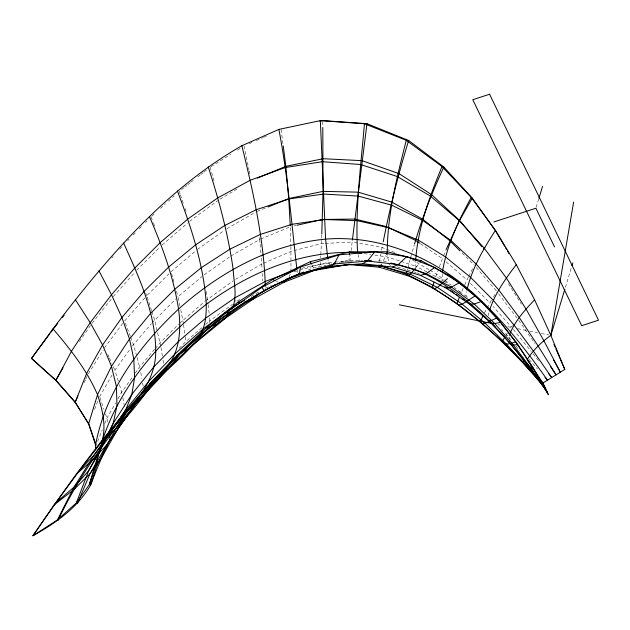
<?xml version="1.0" encoding="UTF-8"?>
<svg xmlns="http://www.w3.org/2000/svg" width="630" height="630" viewBox="0 0 630 630"><rect width="100%" height="100%" fill="white"/><g stroke="black" fill="none" stroke-linecap="round" stroke-linejoin="round"><path stroke-width="0.47" stroke-dasharray="3.15 2.36" d="M290.997 271.735L290.902 246.629M348.863 261.828L349.319 255.536M426.849 271.861L415.469 266.104L415.619 261.568M321.757 234.919L320.788 254.874M320.371 262.387L320.26 264.261L318.583 268.12M320.631 257.694L320.733 255.811M442.252 273.704L442.063 281.114M349.831 261.418L350.524 255.599M351.099 250.74L352.146 242.007L382.064 247.472L385.71 248.921M467.444 297.384L466.011 296.132L466.704 291.659M379.449 261.371L380.843 253.953M381.536 250.252L382.638 244.621M488.297 315.575L488.974 312.724M407.295 270.514L407.76 268.695M407.996 267.781L410.327 258.694M410.855 256.859L414.264 244.952M536.169 207.325L538.642 199.174M565.409 287.375L571.686 266.671M435.81 276.846L438.008 270.538M439.346 266.876L443.11 256.835M94.539 409.39L97.8 401.247M97.603 441.496L102.257 429.857M104.761 423.588L106.911 418.218L115.55 403.027M443.481 255.945L445.717 250.567M463.137 288.398L461.223 292.674L454.317 287.477M464.656 284.973L468.248 277.263M84.16 382.615L85.404 379.937M85.814 379.047L87.058 376.378M378.331 260.899L383.229 261.017L385.969 255.158M209.073 322.466L209.948 320.717L232.533 304.266M468.681 276.405L473.453 266.947M288.997 276.672L290.194 274.294M484.391 313L486.683 308.771M487.14 307.92L491.361 300.4M117.944 398.806L121.779 392.057L133.001 376.267M99.611 396.719L112.022 375.157M493.337 297.132L496.29 292.241M88.389 373.771L103.178 349.926M507.323 333.175L506.299 334.695L511.528 340.334M79.349 341.578L90.436 325.584M135.245 373.11L139.734 366.794L154.633 349.256M118.33 381.118L114.88 370.18L130.064 349.154M132.316 346.043L151.397 323.631M512.529 325.592L511.41 327.112L493.148 306.519M122.779 323.395L104.706 347.453L105.879 350.075M416.241 267.151L419.517 262.836M92.145 323.229L112.014 298.124M155.256 348.524L160.225 342.673L178.794 324.119M152.043 322.883L175.951 298.777M144.837 297.895L124.527 321.064L130.355 336.381M113.219 296.604L134.788 272.388M111.841 258.017L113.156 256.552M119.708 249.252L121.677 247.055M127.701 240.613L129.071 239.219M133.19 235.029L135.253 232.935M139.372 228.745L141.427 226.65M145.546 222.461L146.916 221.067M179.133 348.319L185.866 341.499L202.655 327.017M179.479 323.434L204.577 301.62M136.749 270.191L160.044 247.07M151.578 310.606L146.743 295.722L169.005 273.782M151.759 216.216L155.374 212.94M160.429 208.357L165.485 203.766M168.375 201.143L174.156 195.906M162.099 245.031L187.283 223.256M205.569 324.497L209.948 320.717L209.538 316.953M205.325 300.982L233.139 280.862M171.092 271.719L196.032 250.638M179.975 306.038L178.022 296.738L201.962 276.578M183.858 187.693L179.211 191.315L180.148 194.048M184.637 187.094L186.96 185.283M187.732 184.677L190.055 182.873M190.835 182.267L193.158 180.456M197.804 176.841L200.127 175.03M200.907 174.423L203.23 172.62M204.002 172.014L208.656 168.391M189.504 221.343L217.649 200.757M197.497 249.401L224.359 230.336M204.262 274.759L229.958 256.638M211.026 166.674L230.824 154.279M237.423 150.145L240.723 148.081M239.739 299.518L235.644 301.998L235.494 300.108M220.059 199.112L238.581 188.165M235.62 279.303L261.773 264.009L261.214 257.402M251.079 296.423L260.284 291.084M226.784 228.729L255.449 212.255M230.761 256.071L259.71 239.455L259.473 237.549M249.323 143.664L251.976 142.49M256.386 140.529L262.576 137.789M263.458 137.403L267.868 135.442M263.545 263.245L291.036 251.362L321.418 243.613L324.293 243.464M308.109 270.152L313.425 267.907L325.899 265.191M265.309 288.17L271.506 285.563M260.607 239.085L290.343 226.761L290.879 245.684M257.197 211.404L266.199 207.727M293.832 271.892L298.549 270.53M299.494 270.254L320.26 264.261L331.711 263.159M294.108 225.902L295.99 225.469M301.707 268.317L328.506 262.411L334.309 262.104M339.326 262.269L348.918 260.182L362.644 260.521M341.247 262.245L344.106 261.97M325.253 243.416L352.146 242.007M335.278 262.056L343.972 261.6M344.941 261.552L352.674 261.143M364.321 253.591L371.031 254.575M374.858 255.142L387.324 256.969L400.034 261.096M498.109 324.741L500.031 325.127M507.701 326.671L511.536 327.442M517.71 328.695L526.231 330.411M529.751 331.12L537.595 332.703M541.383 333.467L548.958 334.995M383.229 261.017L387.986 262.277M397.451 266.931L410.461 270.861M414.178 271.987L416.036 272.546M400.94 261.387L415.469 266.104M386.623 249.283L395.734 252.898M416.973 272.822L419.556 274.082M276.507 281.382L278.074 282.145M427.731 272.302L443.355 280.507M411.973 259.662L429.258 269.837M430.077 270.325L436.669 274.2L444.339 279.972M420.446 243.692L442.362 258.631M444.166 281.067L449.017 284.413M459.538 291.666L466.011 296.132M390.482 265.45L389.08 264.403L387.293 255.095M445.111 280.555L451.245 285.169M446.087 261.844L466.948 279.846M462.073 252.961L474.327 265.222M470.421 283.327L489.88 302.849M501.441 329.403L502.756 330.781M505.386 333.546L509.898 338.515M529.106 359.407L537.359 368.723M476.193 267.404L496.164 290.698M513.269 329.388L531.248 351.406M516.049 346.091L519.734 350.634M533.074 353.706L539.682 362.171M498.566 293.769L516.986 317.969M518.703 320.347L534.925 343.507M508.449 283.752L521.356 304.077M330.364 265.387L328.506 262.411L328.01 259.694M311.874 264.797L313.425 267.907M107.84 354.446L109.014 357.068M109.407 357.942L111.754 363.187M113.321 366.684L114.88 370.18M151.035 216.877L153.177 222.327M153.531 223.233L155.319 227.776M145.672 292.981L146.743 295.722M130.694 337.278L133.434 344.484L136.844 356.564M180.456 194.953L183.889 204.963M185.141 208.601L186.071 211.334M99.91 397.609L103.871 409.256M105.391 413.737L106.911 418.218L107.785 423.888M151.885 311.535L154.602 319.906L160.847 346.555M119.48 384.765L122.133 393.963M137.112 357.493L140.073 368.715M210.2 167.186L214.578 182.936M171.604 273.577L174.171 282.839M176.479 291.178L178.022 296.738M297.116 270.207L297.691 272.719M358.013 254.418L359.447 260.788M180.763 309.763L183.432 323.733M244.023 146.01L249.015 170.1M249.22 171.069L249.819 173.959M122.826 397.782L124.386 406.366M140.758 372.558L141.781 378.331M142.632 383.142L143.482 387.946M206.254 291.477L208.081 303.786M160.996 347.524L162.398 356.249M163.02 360.132L163.635 364.006M183.558 324.67L185.094 335.892M185.228 336.822L185.866 341.499M281.122 129.567L283.24 146.01M208.191 304.723L209.121 313.197M259.71 239.455L260.025 243.235M260.103 244.18L261.135 256.457M261.773 264.009L262.009 269.656M262.167 273.42L262.482 280.948M322.725 121.582L322.796 126.472"/><path stroke-width="0.94" d="M265.348 286.233C263.805 238.668 253.102 191.788 241.881 145.711L278.877 129.402L320.339 120.637L364.439 123.756L406.271 140.301L442.016 166.533L471.24 197.45L495.448 230.375L516.277 264.655L534.594 299.825L550.848 335.38L564.795 369.432L542.966 383.016L541.642 381.615M415.65 260.655C417.84 227.91 429.636 196.623 442.016 166.533M321.796 233.95L323.032 191.362L322.812 127.449M349.398 254.607L349.642 251.811L387.537 251.803L421.155 260.67L450.237 275.995L475.406 295.706L496.968 317.937L515.765 341.822L532.649 367.243L548.384 394.656L542.966 383.016L527.656 360.517M442.339 272.751C446.402 245.96 458.388 221.051 471.24 197.45M364.439 123.756C360.825 166.564 355.036 209.57 357.612 252.598L361.447 253.166M352.375 240.093L366.967 123.677L322.71 120.606L319.875 121.22M466.988 289.871C472.027 268.286 483.501 248.818 495.448 230.375M527.113 359.714C533.114 350.012 541.627 341.988 550.848 335.38L573.639 202.065M548.384 394.656L533.515 368.684L517.781 344.736L500.566 322.324L481.249 301.479L459.309 282.768L434.661 267.459L406.744 256.623L374.811 251.787L339.074 254.843L300.589 266.97L299.25 273.908C246.424 295.62 200.175 331.065 161.343 372.59C113.88 423.132 72.001 478.587 32.917 535.768C55.464 523.176 77.506 507.93 90.602 485.045C100.233 460.081 110.494 435.283 125.598 413.036L127.276 410.689M383.221 241.77C389.915 207.593 398.428 173.786 408.657 140.498L366.967 123.677M489.423 310.826C494.747 293.675 505.473 278.775 516.277 264.655M406.271 140.301C396.9 177.55 386.993 215.491 387.277 254.158M407.067 271.42L406.366 274.152L407.681 275.68C462.428 299.187 505.032 342.547 544.367 386.032L538.059 377.646M95.61 449.867L95.555 445.024C105.541 391.325 139.451 345.728 178.534 309.07C219.508 272.396 270.128 244.393 325.584 239.116C377.527 235.069 427.786 255.032 467.263 288.075C498.472 314.591 523.979 346.87 547.509 380.189L544.974 377.323M99.981 449.182L95.768 465.373L89.295 484.698L76.348 502.937L57.377 519.971L32.917 535.768L54.259 504.748L76.435 473.973L99.375 443.772L123.693 413.69L149.712 383.812L177.093 355.084L205.994 327.986L237.589 302.416L272.577 279.46L310.322 261.678L349.642 251.811M101.469 443.473C118.92 386.781 160.335 340.413 206.286 304.353C249.787 272.168 302.699 249.897 357.612 252.598M99.469 450.631L89.295 484.698M101.454 443.229C106.816 427.282 102.588 410.138 97.532 394.687C86.893 370.133 70.269 349.004 52.975 328.836C106.1 258.922 164.713 189.882 241.881 145.711M414.524 244.03C422.226 217.626 432.172 191.929 443.851 167.029L408.657 140.498M538.918 198.269L542.493 186.488M550.848 335.38L564.842 289.257M571.977 265.726L572.827 262.907M95.555 445.024L88.625 423.88L97.532 394.687L111.494 366.29L129.489 339.011L150.767 313.189L174.817 289.249L201.293 267.695L229.903 249.165L260.3 234.423L292.06 224.288L324.576 219.523L357.037 220.642L388.497 227.666L418.162 240.061L445.56 256.953L470.578 277.35L493.345 300.352L514.151 325.182L533.413 351.123L551.699 377.575L548.698 373.724M90.602 485.045L96.847 465.554L110.1 439.008L109.234 433.338M434.101 282.122L432.393 287.406L434.18 288.705L437.456 287.414L447.473 278.641M509.308 335.239C514.513 321.528 524.633 310.307 534.594 299.825M76.348 502.937L88.633 470.791L105.454 439.701L113.258 423.234L131.883 394.309L153.854 366.865L178.629 341.271L205.774 318.055L234.872 297.856L265.458 281.382L296.021 269.711M459.42 297.242L456.9 303.636L481.974 323.34L485.163 323.292L496.968 317.937M88.625 423.88L75.238 402.216L86.704 373.283L102.58 344.949L121.897 317.544L144.042 291.438L168.675 267.033L195.647 244.802L224.871 225.398L256.174 209.735L289.264 198.907L323.631 194.056L358.226 196.095L391.671 205.167L422.754 220.429L450.907 240.479L476.13 264.002L498.771 289.965L519.27 317.544L538.146 346.043L556.069 374.858L550.667 366.81M446.095 249.669L459.561 220.468L472.311 198.135L443.851 167.029M77.545 503.338L89.94 473.799L106.478 445.284L135.891 403.365L156.673 378.189L176.179 357.84M96.169 445.079L88.751 423.88L75.064 402.224L77.962 395.986M386.363 254.315L387.537 251.803M483.123 315.638L480.154 321.796L502.204 341.405L523.12 361.974L536.351 376M125.598 413.036L117.503 429.644L102.036 456.876L89.94 473.799L73.718 489.707L54.259 504.748M157.492 376.519L156.673 378.189C139.884 401.877 121.716 425.045 99.375 443.772M139.262 396.514L135.891 403.365L106.478 445.284L92.555 460.01L76.435 473.973M57.377 519.971L74.025 487.116L94.098 455.073L116.77 423.848L125.819 409.697L149.16 380.937L175.101 353.761L203.309 328.75L233.502 306.613L244.385 300.305M58.11 520.27C83.436 466.176 120.96 418.871 161.382 375.315C195.363 340.397 232.572 307.975 275.523 284.532M381.481 264.324L379.213 267.199L349.114 264.584L318.252 268.892L283.823 282.35L253.11 299.187L216.09 324.6L212.42 325.828M75.238 402.216L55.952 380.307L71.466 351.272L90.216 322.678L111.478 294.777L134.836 267.994L160.178 242.66L187.756 219.075L217.775 197.883L250.26 180.219L285.209 167.556L322.442 161.689L360.573 164.509L397.199 176.494L430.29 196.001L459.175 220.539L484.273 248.22L506.331 277.956L526.011 308.999L543.84 340.657L560.346 372.196L553.368 359.565M339.074 254.843L334.152 263.978L330.829 266.128L298.077 274.397L285.681 279.61M75.064 402.224L55.747 380.339L62.984 367.825M232.013 309.133C237.746 296.809 233.793 282.209 233.132 269.152C228.178 234.328 219.051 200.245 208.207 166.832M504.764 337.207L502.204 341.405L503.748 343.295L506.41 344.09L510.324 343.657L515.765 341.822M483.738 248.929L484.824 247.306M52.975 328.836L31.5 358.399L55.747 380.339M49.935 333.609L31.5 358.399L55.952 380.307M51.093 332.057L53.392 328.962M390.836 263.033L414.603 269.317L415.698 267.876M420.06 262.111L421.155 260.67M317.331 269.199C275.05 280.445 237.872 304.739 204.27 332.081C188.417 351.406 169.651 368.755 149.712 383.812M53.991 328.198L57.582 323.615M62.362 317.496L64.15 315.205M374.811 251.787L367.447 261.017L362.581 263.742L330.829 266.128M132.221 404.791C152.578 380.307 175.156 357.785 198.875 336.57C205.742 327.301 206.254 315.441 206.286 304.353C203.844 265.143 191.229 227.438 177.416 190.953M105.304 437.196C126.055 411.28 155.98 387.072 155.744 350.941C155.46 312.748 139.08 277.231 123.63 243.093M230.651 311.771L224.193 319.268L187.874 349.13L177.093 355.084M524.286 360.628L523.12 361.974L524.412 364.353L545.674 388.828C510.576 341.05 470.815 292.611 414.603 269.317M413.989 270.01L410.295 274.176L407.681 275.68L379.213 267.199L378.756 265.072L406.366 274.152L432.393 287.406L458.829 304.975L462.255 304.219L475.406 295.706M161.343 372.59C179.668 357.171 181.613 331.238 178.534 309.07C173.636 276.932 162.162 246.298 149.46 216.531M80.144 469.641L94.098 455.073L105.454 439.701L125.819 409.697L131.883 394.309L134.599 377.449L133.796 359.013L129.489 339.011L121.897 317.544L111.478 294.777L98.981 270.9M258.481 293.753L253.11 299.187L246.291 302.03L244.361 302.116M406.744 256.623L398.247 264.576L392.592 267.025L362.581 263.742M187.543 347.13L179.542 354.328L171.368 365.55L136.576 402.783L123.693 413.69M189 345.823L204.27 332.081M192.378 341.767L225.493 313.173L261.71 287.445L300.589 266.97M55.999 502.622L74.025 487.116L88.633 470.791L98.721 453.403L113.258 423.234L116.991 405.531L116.393 386.529L111.494 366.29L102.58 344.949L90.216 322.678L75.348 299.715M287.792 279.043L283.823 282.35L280.515 282.468M434.661 267.459L426.203 273.633L420.454 275.373L392.592 267.025M459.309 282.768L451.45 287.123L446.056 288.005L420.454 275.373M286.839 279.153L303.676 272.034M257.434 178.117L285.847 166.32L323.269 158.713L362.077 160.666L398.995 173.612L431.605 194.646L459.561 220.468L481.832 246.677M298.077 274.397L334.152 263.978L367.447 261.017L398.247 264.576L426.203 273.633L451.45 287.123L474.217 304.07L494.731 323.56L513.356 344.957L530.586 367.825L547.053 391.797L529.106 367.203L510.324 343.657L488.628 320.245L495.314 327.175M268.002 206.994L288.721 198.552L323.032 191.362L358.116 192.15L391.797 202.096L422.478 219.067L449.82 240.699L460.034 250.921M481.249 301.479L474.217 304.07L469.452 304.117L444.788 286.973M205.994 327.986L210.585 326.442M493.881 221.965L535.894 208.231L554.534 246.897M225.493 313.173L230.517 311.661M296.935 225.257L322.363 219.46L354.863 219.059L386.308 226.58L415.579 240.369L419.635 243.133M333.569 263.521L335.491 263.104M500.566 322.324L494.731 323.56L490.778 322.906L467.421 302.14M316.008 270.183L348.784 264.285L380.614 265.97L410.295 274.176L437.456 287.414L462.255 304.219L485.163 323.292L506.41 344.09L526.397 366.117L529.106 367.203L532.649 367.243M517.781 344.736L513.356 344.957L510.316 343.689L509.095 341.688M237.589 302.416L241.455 302.243M364.605 260.568L371.464 260.733M399.333 304.81L491.4 323.387M533.515 368.684L530.586 367.825L527.79 364.518M272.577 279.46L274.932 280.61M445.26 287.028L448.442 289.17M450.828 290.776L454.009 292.918M456.396 294.525L457.986 295.596M462.766 298.801L464.357 299.872M468.933 303.353L481.328 313.992M483.517 315.866L485.706 317.74M499.999 332.018L504.008 336.176M261.71 287.445L264.198 290.296M522.231 357.257L523.459 358.738M531.744 369.259L532.893 370.786M472.311 198.135L495.716 231.139M496.212 231.974L504.575 246.173M505.559 247.842L506.544 249.511M507.528 251.181L509.001 253.685M310.322 261.678L311.488 264.017M553.935 344.397L555.101 347.083M555.873 348.87L564.795 369.432M327.836 258.788L325.584 239.116L320.339 120.637M278.877 129.402C287.76 175.668 291.509 222.642 296.919 269.372M283.24 146.01L285.847 166.32L288.721 198.552L290.288 225.784M96.721 461.656L96.847 465.554M489.589 94.232L472.784 99.721L581.695 325.694L598.5 320.197L489.589 94.232"/></g></svg>
